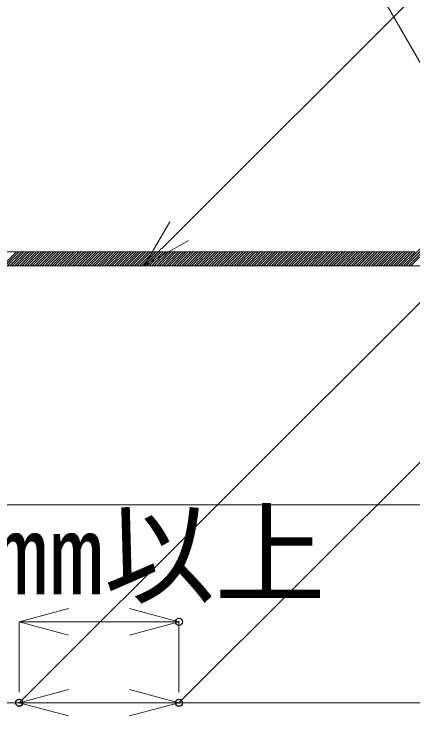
# Model space of a CAD drawing. Units: millimetres, scale not verified. Extents: x -840 to 840, y -594 to 594.
# Drawn here: x -220 to -163.4, y 95.9 to 195.6 of the extents above; entities that cross this region are included whole.
import ezdxf
from ezdxf.enums import TextEntityAlignment as Align

# ---------------------------------------------------------------- set-up
doc = ezdxf.new("R2010")
doc.units = ezdxf.units.MM
doc.header["$LTSCALE"] = 2
doc.header["$PDMODE"] = 32
doc.header["$PDSIZE"] = 1
for name, color, linetype, lineweight in [('0-4_0', 7, 'Continuous', 9), ('0-6_断熱材', 4, 'Continuous', 9), ('0-8_寸法線', 7, 'Continuous', 9), ('0-9_基準線(IBｼｰﾄ)', 7, 'Continuous', 9)]:
    doc.layers.add(name, color=color, linetype=linetype, lineweight=lineweight)
doc.layers.add('0-C_Defpoints', color=7, linetype='Continuous')
doc.styles.add('ＭＳ ゴシック', font='')
doc.styles.get('ＭＳ ゴシック').set_extended_font_data('MS Gothic')

# ---------------------------------------------------------------- blocks, each defined once
blk = doc.blocks.new('_Open30')
at = {"layer": '0-4_0'}
blk.add_line((0, 0), (-2, 0), dxfattribs=at)
blk.add_lwpolyline([(-2, 0.5359), (0, 0), (-2, -0.5359)], dxfattribs=at)

msp = doc.modelspace()

# ---------------------------------------------------------------- linework, layer by layer
at = {"layer": '0-6_断熱材', "color": 7}
msp.add_line((-359.371, 125.915), (-13.11, 125.915), dxfattribs=at)
at = {"layer": '0-8_寸法線'}
for p, q in [((-196.586, 164.806), (-77.792, 283.6)), ((-130.419, 186.64), (-219.288, 97.771)), ((-146.485, 159.856), (-201.535, 159.856)), ((-134.225, 160.156), (-196.61, 97.771)), ((-219.288, 99.271), (-219.288, 109.271)), ((-212.288, 109.271), (-203.61, 109.271)), ((-196.61, 99.271), (-196.61, 109.271)), ((-695.109, 97.771), (-203.61, 97.771)), ((-212.288, 97.771), (272.212, 97.771))]:
    msp.add_line(p, q, dxfattribs=at)
msp.add_lwpolyline([(-144.364, 157.554), (-174.363, 209.515), (-186.363, 209.515)], dxfattribs=at)
at = {"layer": '0-9_基準線(IBｼｰﾄ)'}
for p, q in [((-163.697, 159.856), (-159.897, 163.656)), ((-164.404, 159.856), (-161.426, 162.834)), ((-164.051, 159.856), (-160.59, 163.317)), ((-369.025, 161.856), (-163.12, 161.856)), ((-221.68, 159.856), (-219.68, 161.856)), ((-221.326, 159.856), (-219.326, 161.856)), ((-220.973, 159.856), (-218.973, 161.856)), ((-220.619, 159.856), (-218.619, 161.856)), ((-220.266, 159.856), (-218.266, 161.856)), ((-219.912, 159.856), (-217.912, 161.856)), ((-219.559, 159.856), (-217.559, 161.856)), ((-219.205, 159.856), (-217.205, 161.856)), ((-218.852, 159.856), (-216.852, 161.856)), ((-218.498, 159.856), (-216.498, 161.856)), ((-218.144, 159.856), (-216.144, 161.856)), ((-217.791, 159.856), (-215.791, 161.856)), ((-217.437, 159.856), (-215.437, 161.856)), ((-217.084, 159.856), (-215.084, 161.856)), ((-216.73, 159.856), (-214.73, 161.856)), ((-216.377, 159.856), (-214.377, 161.856)), ((-216.023, 159.856), (-214.023, 161.856)), ((-215.67, 159.856), (-213.67, 161.856)), ((-215.316, 159.856), (-213.316, 161.856)), ((-214.962, 159.856), (-212.962, 161.856)), ((-214.609, 159.856), (-212.609, 161.856)), ((-214.255, 159.856), (-212.255, 161.856)), ((-213.902, 159.856), (-211.902, 161.856)), ((-213.548, 159.856), (-211.548, 161.856)), ((-213.195, 159.856), (-211.195, 161.856)), ((-212.841, 159.856), (-210.841, 161.856)), ((-212.488, 159.856), (-210.488, 161.856)), ((-212.134, 159.856), (-210.134, 161.856)), ((-211.781, 159.856), (-209.781, 161.856)), ((-211.427, 159.856), (-209.427, 161.856)), ((-211.073, 159.856), (-209.073, 161.856)), ((-210.72, 159.856), (-208.72, 161.856)), ((-210.366, 159.856), (-208.366, 161.856)), ((-210.013, 159.856), (-208.013, 161.856)), ((-209.659, 159.856), (-207.659, 161.856)), ((-209.306, 159.856), (-207.306, 161.856)), ((-208.952, 159.856), (-206.952, 161.856)), ((-208.599, 159.856), (-206.599, 161.856)), ((-208.245, 159.856), (-206.245, 161.856)), ((-207.891, 159.856), (-205.891, 161.856)), ((-207.538, 159.856), (-205.538, 161.856)), ((-207.184, 159.856), (-205.184, 161.856)), ((-206.831, 159.856), (-204.831, 161.856)), ((-206.477, 159.856), (-204.477, 161.856)), ((-206.124, 159.856), (-204.124, 161.856)), ((-205.77, 159.856), (-203.77, 161.856)), ((-205.417, 159.856), (-203.417, 161.856)), ((-205.063, 159.856), (-203.063, 161.856)), ((-204.709, 159.856), (-202.709, 161.856)), ((-204.356, 159.856), (-202.356, 161.856)), ((-204.002, 159.856), (-202.002, 161.856)), ((-203.649, 159.856), (-201.649, 161.856)), ((-203.295, 159.856), (-201.295, 161.856)), ((-202.942, 159.856), (-200.942, 161.856)), ((-202.588, 159.856), (-200.588, 161.856)), ((-202.235, 159.856), (-200.235, 161.856)), ((-201.881, 159.856), (-199.881, 161.856)), ((-201.527, 159.856), (-199.527, 161.856)), ((-201.174, 159.856), (-199.174, 161.856)), ((-200.82, 159.856), (-198.82, 161.856)), ((-200.467, 159.856), (-198.467, 161.856)), ((-200.113, 159.856), (-198.113, 161.856)), ((-199.76, 159.856), (-197.76, 161.856)), ((-199.406, 159.856), (-197.406, 161.856)), ((-199.053, 159.856), (-197.053, 161.856)), ((-198.699, 159.856), (-196.699, 161.856)), ((-198.345, 159.856), (-196.345, 161.856)), ((-197.992, 159.856), (-195.992, 161.856)), ((-197.638, 159.856), (-195.638, 161.856)), ((-197.285, 159.856), (-195.285, 161.856)), ((-196.931, 159.856), (-194.931, 161.856)), ((-196.578, 159.856), (-194.578, 161.856)), ((-196.224, 159.856), (-194.224, 161.856)), ((-195.871, 159.856), (-193.871, 161.856)), ((-195.517, 159.856), (-193.517, 161.856)), ((-195.164, 159.856), (-193.164, 161.856)), ((-194.81, 159.856), (-192.81, 161.856)), ((-194.456, 159.856), (-192.456, 161.856)), ((-194.103, 159.856), (-192.103, 161.856)), ((-193.749, 159.856), (-191.749, 161.856)), ((-193.396, 159.856), (-191.396, 161.856)), ((-193.042, 159.856), (-191.042, 161.856)), ((-192.689, 159.856), (-190.689, 161.856)), ((-192.335, 159.856), (-190.335, 161.856)), ((-191.982, 159.856), (-189.982, 161.856)), ((-191.628, 159.856), (-189.628, 161.856)), ((-191.274, 159.856), (-189.274, 161.856)), ((-190.921, 159.856), (-188.921, 161.856)), ((-190.567, 159.856), (-188.567, 161.856)), ((-190.214, 159.856), (-188.214, 161.856)), ((-189.86, 159.856), (-187.86, 161.856)), ((-189.507, 159.856), (-187.507, 161.856)), ((-189.153, 159.856), (-187.153, 161.856)), ((-188.8, 159.856), (-186.8, 161.856)), ((-188.446, 159.856), (-186.446, 161.856)), ((-188.092, 159.856), (-186.092, 161.856)), ((-187.739, 159.856), (-185.739, 161.856)), ((-187.385, 159.856), (-185.385, 161.856)), ((-187.032, 159.856), (-185.032, 161.856)), ((-186.678, 159.856), (-184.678, 161.856)), ((-186.325, 159.856), (-184.325, 161.856)), ((-185.971, 159.856), (-183.971, 161.856)), ((-185.618, 159.856), (-183.618, 161.856)), ((-185.264, 159.856), (-183.264, 161.856)), ((-184.91, 159.856), (-182.91, 161.856)), ((-184.557, 159.856), (-182.557, 161.856)), ((-184.203, 159.856), (-182.203, 161.856)), ((-183.85, 159.856), (-181.85, 161.856)), ((-183.496, 159.856), (-181.496, 161.856)), ((-183.143, 159.856), (-181.143, 161.856)), ((-182.789, 159.856), (-180.789, 161.856)), ((-182.436, 159.856), (-180.436, 161.856)), ((-182.082, 159.856), (-180.082, 161.856)), ((-181.728, 159.856), (-179.728, 161.856)), ((-181.375, 159.856), (-179.375, 161.856)), ((-181.021, 159.856), (-179.021, 161.856)), ((-180.668, 159.856), (-178.668, 161.856)), ((-180.314, 159.856), (-178.314, 161.856)), ((-179.961, 159.856), (-177.961, 161.856)), ((-179.607, 159.856), (-177.607, 161.856)), ((-179.254, 159.856), (-177.254, 161.856)), ((-178.9, 159.856), (-176.9, 161.856)), ((-178.546, 159.856), (-176.546, 161.856)), ((-178.193, 159.856), (-176.193, 161.856)), ((-177.839, 159.856), (-175.839, 161.856)), ((-177.486, 159.856), (-175.486, 161.856)), ((-177.132, 159.856), (-175.132, 161.856)), ((-176.779, 159.856), (-174.779, 161.856)), ((-176.425, 159.856), (-174.425, 161.856)), ((-176.072, 159.856), (-174.072, 161.856)), ((-175.718, 159.856), (-173.718, 161.856)), ((-175.365, 159.856), (-173.365, 161.856)), ((-175.011, 159.856), (-173.011, 161.856)), ((-174.657, 159.856), (-172.657, 161.856)), ((-174.304, 159.856), (-172.304, 161.856)), ((-173.95, 159.856), (-171.95, 161.856)), ((-173.597, 159.856), (-171.597, 161.856)), ((-173.243, 159.856), (-171.243, 161.856)), ((-172.89, 159.856), (-170.89, 161.856)), ((-172.536, 159.856), (-170.536, 161.856)), ((-172.183, 159.856), (-170.183, 161.856)), ((-171.829, 159.856), (-169.829, 161.856)), ((-171.475, 159.856), (-169.475, 161.856)), ((-171.122, 159.856), (-169.122, 161.856)), ((-170.768, 159.856), (-168.768, 161.856)), ((-170.415, 159.856), (-168.415, 161.856)), ((-170.061, 159.856), (-168.061, 161.856)), ((-169.708, 159.856), (-167.708, 161.856)), ((-169.354, 159.856), (-167.354, 161.856)), ((-169.001, 159.856), (-167.001, 161.856)), ((-168.647, 159.856), (-166.647, 161.856)), ((-168.293, 159.856), (-166.293, 161.856)), ((-167.94, 159.856), (-165.94, 161.856)), ((-167.586, 159.856), (-165.586, 161.856)), ((-167.233, 159.856), (-165.233, 161.856)), ((-166.879, 159.856), (-164.879, 161.856)), ((-166.526, 159.856), (-164.526, 161.856)), ((-166.172, 159.856), (-164.172, 161.856)), ((-165.819, 159.856), (-163.819, 161.856)), ((-165.465, 159.856), (-163.465, 161.856)), ((-165.111, 159.856), (-163.099, 161.869)), ((-164.758, 159.856), (-162.263, 162.352)), ((-371.203, 159.856), (-162.585, 159.856))]:
    msp.add_line(p, q, dxfattribs=at)
at = {"layer": '0-C_Defpoints'}
for p in [(-196.61, 109.271), (-219.288, 97.771), (-196.61, 97.771)]:
    msp.add_point(p, dxfattribs=at)

# ---------------------------------------------------------------- block references
at = {"layer": '0-8_寸法線', "xscale": 3.5, "yscale": 3.5}
for p, rotation in [((-201.535, 159.856), 225), ((-219.288, 109.271), 180), ((-219.288, 97.771), 180)]:
    msp.add_blockref('_Open30', p, dxfattribs=dict(at, rotation=rotation))
for p in [(-196.61, 109.271), (-196.61, 97.771)]:
    msp.add_blockref('_Open30', p, dxfattribs=at)

# ---------------------------------------------------------------- texts
at = {"layer": '0-8_寸法線', "style": 'ＭＳ ゴシック'}
msp.add_text('40㎜以上', height=11.54, dxfattribs=at).set_placement((-238.717, 109.708), align=Align.BOTTOM_LEFT)

doc.saveas('drawing.dxf')
